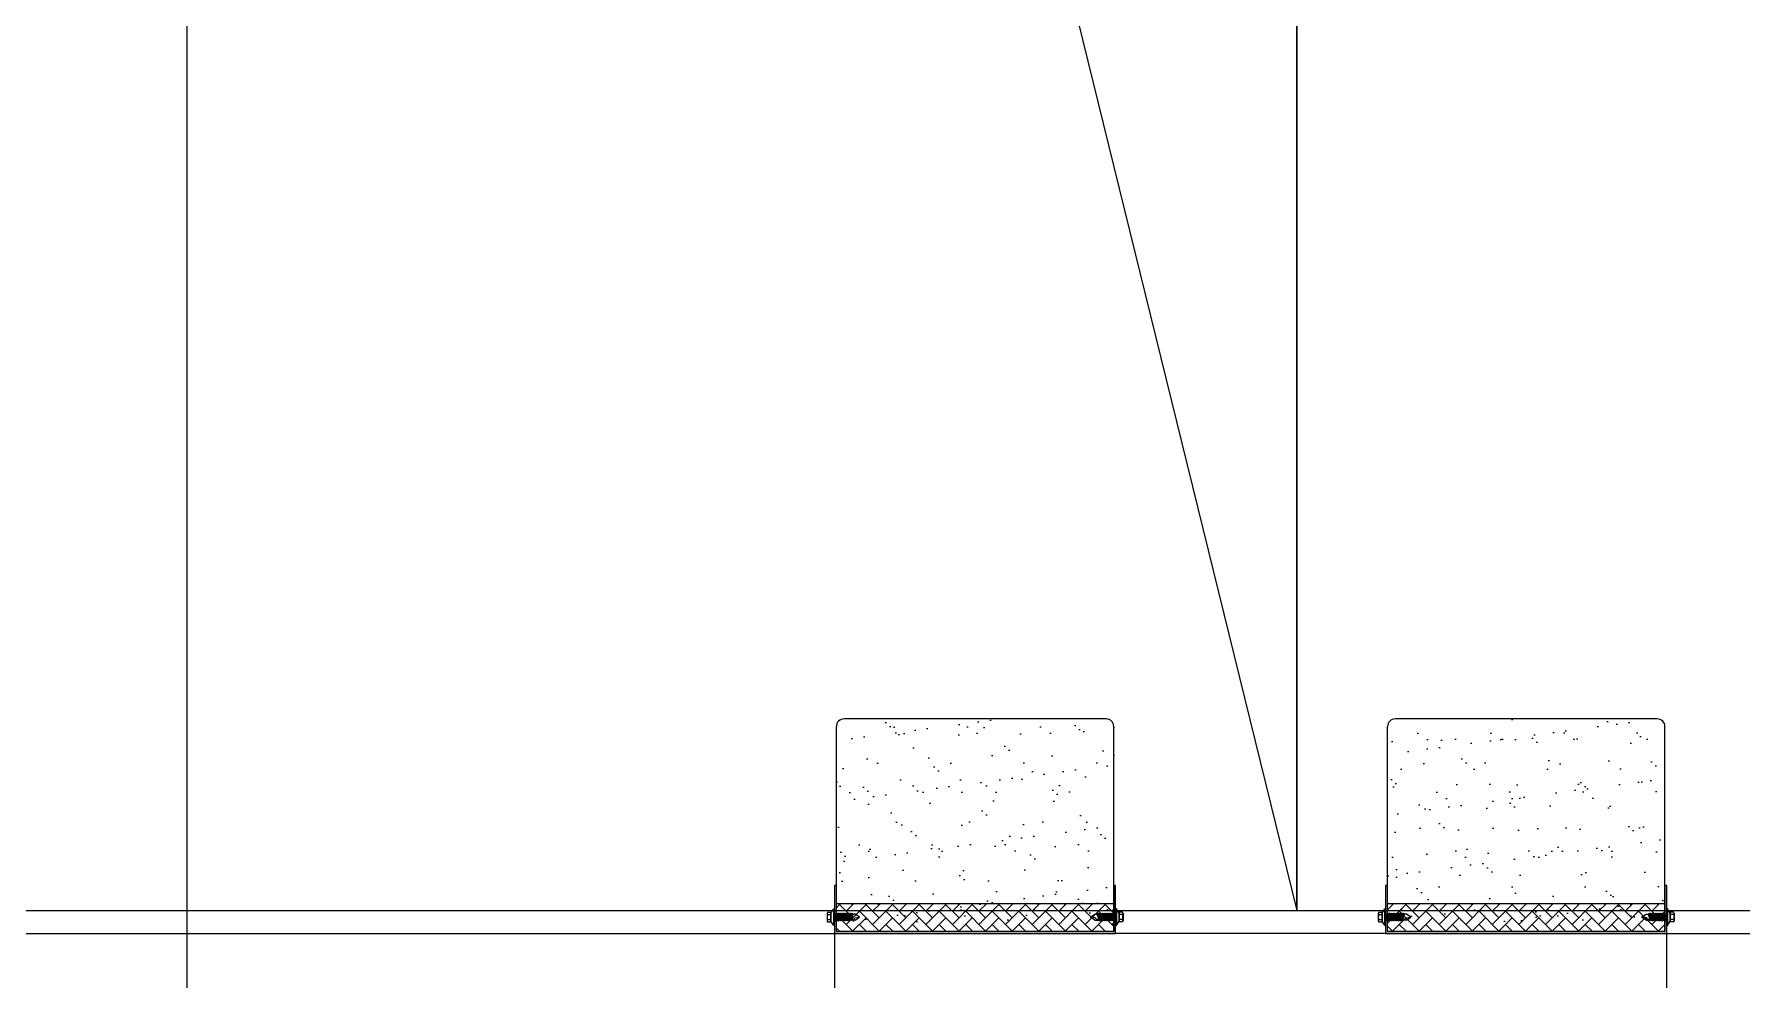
# Model space of a CAD drawing. Header units: millimetres. Extents: x 8456 to 190005487, y 619 to 455456909.
# Drawn here: x 206986.9 to 207271.3, y 158473.1 to 158630.5 of the extents above; entities that cross this region are included whole.
import ezdxf

# ---------------------------------------------------------------- set-up
doc = ezdxf.new("R2010")
doc.units = ezdxf.units.MM
doc.header["$LTSCALE"] = 400
doc.header["$MEASUREMENT"] = 0
doc.layers.get('0').update_dxf_attribs({"linetype": 'CONTINUOUS'})
for name, color, linetype in [('A-PK', 6, 'CONTINUOUS'), ('WAL', 3, 'CONTINUOUS'), ('지하2층평면도$0$0-PATT', 252, 'CONTINUOUS')]:
    doc.layers.add(name, color=color, linetype=linetype)
doc.layers.add('지하2층평면도$0$0-LIN3', color=8, linetype='CONTINUOUS', lineweight=18)
doc.layers.add('지하2층평면도$0$0PANL', color=6, linetype='CONTINUOUS', lineweight=20)

# ---------------------------------------------------------------- blocks, each defined once
blk = doc.blocks.new('A$C2DB436D3')
at = {"layer": '지하2층평면도$0$0-PATT', "ltscale": 0.002}
h = blk.add_hatch(dxfattribs=at)
h.set_pattern_fill('AR-SAND', color=8, scale=0.22, angle=180, style=0)
h.set_pattern_definition([(217.5, (4724028.368, -11189004.172), (0.352006885, -10.767091221), [0, -8.49376, 0, -9.4996, 0, -9.0805]), (187.5, (4724028.368, -11189004.172), (-9.889512229, -15.770152213), [0, -4.58216, 0, -7.65556, 0, -2.9337]), (147.5, (4724035.241, -11189004.172), (-17.401832145, -0.031618063), [0, -2.794, 0, -10.0584, 0, -13.1318]), (137.5, (4724035.241, -11189004.172), (-16.798241954, -4.904445112), [0, -1.397, 0, -6.59384, 0, -7.5438])])
h.paths.add_polyline_path([(22266.15, 21109.09, -0.414214), (22267.98, 21107.26), (22267.98, 21060.69), (22201.98, 21060.69), (22201.98, 21107.26, -0.414214), (22203.81, 21109.09)])
h = blk.add_hatch(dxfattribs=at)
h.set_pattern_fill('AR-SAND', color=8, scale=0.22, angle=180, style=0)
h.set_pattern_definition([(217.5, (4724953.395, -11189004.172), (0.352006885, -10.767091221), [0, -8.49376, 0, -9.4996, 0, -9.0805]), (187.5, (4724953.395, -11189004.172), (-9.889512229, -15.770152213), [0, -4.58216, 0, -7.65556, 0, -2.9337]), (147.5, (4724960.268, -11189004.172), (-17.401832145, -0.031618063), [0, -2.794, 0, -10.0584, 0, -13.1318]), (137.5, (4724960.268, -11189004.172), (-16.798241954, -4.904445112), [0, -1.397, 0, -6.59384, 0, -7.5438])])
h.paths.add_polyline_path([(22397.27, 21109.09, -0.414214), (22399.1, 21107.26), (22399.1, 21060.69), (22333.1, 21060.69), (22333.1, 21107.26, -0.414214), (22334.93, 21109.09)])
h = blk.add_hatch(dxfattribs=at)
h.set_pattern_fill('AR-HBONE', color=8, scale=0.022, angle=180, style=0)
h.set_pattern_definition([(225, (4723822.966, -11188972.3098), (-4e-15, -3.1610501546), [6.7056, -2.2352]), (315, (4723821.3855, -11188973.8903), (-4e-15, -3.1610501546), [6.7056, -2.2352])])
h.paths.add_polyline_path([(22267.98, 21065.09), (22201.98, 21065.09), (22201.98, 21058.49), (22267.98, 21058.49)])
h = blk.add_hatch(dxfattribs=at)
h.set_pattern_fill('AR-HBONE', color=8, scale=0.022, angle=180, style=0)
h.set_pattern_definition([(225, (4724747.9927, -11188972.3098), (-4e-15, -3.1610501546), [6.7056, -2.2352]), (315, (4724746.4122, -11188973.8903), (-4e-15, -3.1610501546), [6.7056, -2.2352])])
h.paths.add_polyline_path([(22399.1, 21065.09), (22333.1, 21065.09), (22333.1, 21058.49), (22399.1, 21058.49)])
at = {"layer": 'A-PK', "color": 8}
for p, q in [((21607.54, 23923.55, 2515.73), (22311.54, 21063.55, 2515.73)), ((22311.54, 21063.55, 2515.73), (22311.54, 23923.55, 2515.73)), ((22311.54, 23923.55, 2515.73), (22311.54, 21063.55, 2515.73)), ((21607.54, 21063.55, 2515.73), (22311.54, 21063.55, 2515.73)), ((22311.54, 21063.55, 2515.73), (23015.54, 21063.55, 2515.73))]:
    blk.add_line(p, q, dxfattribs=at)
at = {"layer": '지하2층평면도$0$0-LIN3', "color": 8}
for p, q in [((21673.54, 21058.05, 2515.73), (22201.54, 21058.05, 2515.73)), ((22399.54, 21058.05, 2515.73), (22927.54, 21058.05, 2515.73))]:
    blk.add_line(p, q, dxfattribs=at)
at = {"layer": '지하2층평면도$0$0-PATT', "color": 8}
for p, q in [((22266.15, 21109.09, 2515.73), (22203.81, 21109.09, 2515.73)), ((22397.27, 21109.09, 2515.73), (22334.93, 21109.09, 2515.73)), ((22201.98, 21058.49, 2515.73), (22201.98, 21107.26, 2515.73)), ((22267.98, 21058.49, 2515.73), (22267.98, 21107.26, 2515.73)), ((22333.1, 21058.49, 2515.73), (22333.1, 21107.26, 2515.73)), ((22399.1, 21058.49, 2515.73), (22399.1, 21107.26, 2515.73)), ((22267.98, 21065.09, 2515.73), (22201.98, 21065.09, 2515.73)), ((22399.1, 21065.09, 2515.73), (22333.1, 21065.09, 2515.73)), ((22199.78, 21062.84, 2515.73), (22199.78, 21061.05, 2515.73)), ((22199.89, 21063.1, 2515.73), (22200.7, 21063.1, 2515.73)), ((22199.89, 21062.54, 2515.73), (22200.7, 21062.54, 2515.73)), ((22199.89, 21061.35, 2515.73), (22200.7, 21061.35, 2515.73)), ((22199.89, 21060.79, 2515.73), (22200.7, 21060.79, 2515.73)), ((22200.7, 21063.1, 2515.73), (22200.7, 21060.79, 2515.73)), ((22202.07, 21062.86, 2515.73), (22201.54, 21061.56, 2515.73)), ((22201.89, 21062.64, 2515.73), (22201.54, 21062.64, 2515.73)), ((22201.72, 21061.25, 2515.73), (22201.54, 21061.25, 2515.73)), ((22202.47, 21062.86, 2515.73), (22201.72, 21061.03, 2515.73)), ((22202.47, 21062.86, 2515.73), (22201.72, 21061.03, 2515.73)), ((22202.12, 21061.25, 2515.73), (22201.9, 21061.25, 2515.73)), ((22202.29, 21062.64, 2515.73), (22202.07, 21062.64, 2515.73)), ((22202.87, 21062.86, 2515.73), (22202.12, 21061.03, 2515.73)), ((22202.87, 21062.86, 2515.73), (22202.12, 21061.03, 2515.73)), ((22202.53, 21061.25, 2515.73), (22202.3, 21061.25, 2515.73)), ((22202.7, 21062.64, 2515.73), (22202.47, 21062.64, 2515.73)), ((22203.28, 21062.86, 2515.73), (22202.53, 21061.03, 2515.73)), ((22203.28, 21062.86, 2515.73), (22202.53, 21061.03, 2515.73)), ((22202.93, 21061.25, 2515.73), (22202.7, 21061.25, 2515.73)), ((22203.1, 21062.64, 2515.73), (22202.87, 21062.64, 2515.73)), ((22203.68, 21062.86, 2515.73), (22202.93, 21061.03, 2515.73)), ((22203.68, 21062.86, 2515.73), (22202.93, 21061.03, 2515.73)), ((22203.33, 21061.25, 2515.73), (22203.11, 21061.25, 2515.73)), ((22203.5, 21062.64, 2515.73), (22203.28, 21062.64, 2515.73)), ((22204.08, 21062.86, 2515.73), (22203.33, 21061.03, 2515.73)), ((22204.08, 21062.86, 2515.73), (22203.33, 21061.03, 2515.73)), ((22203.73, 21061.25, 2515.73), (22203.51, 21061.25, 2515.73)), ((22203.91, 21062.64, 2515.73), (22203.68, 21062.64, 2515.73)), ((22204.49, 21062.86, 2515.73), (22203.73, 21061.03, 2515.73)), ((22204.49, 21062.86, 2515.73), (22203.73, 21061.03, 2515.73)), ((22204.14, 21061.25, 2515.73), (22203.91, 21061.25, 2515.73)), ((22204.31, 21062.64, 2515.73), (22204.08, 21062.64, 2515.73)), ((22204.89, 21062.86, 2515.73), (22204.14, 21061.03, 2515.73)), ((22204.89, 21062.86, 2515.73), (22204.14, 21061.03, 2515.73)), ((22204.54, 21061.25, 2515.73), (22204.31, 21061.25, 2515.73)), ((22204.71, 21062.64, 2515.73), (22204.49, 21062.64, 2515.73)), ((22205.29, 21062.86, 2515.73), (22204.54, 21061.03, 2515.73)), ((22205.29, 21062.86, 2515.73), (22204.54, 21061.03, 2515.73)), ((22204.94, 21061.25, 2515.73), (22204.72, 21061.25, 2515.73)), ((22205.12, 21062.64, 2515.73), (22204.89, 21062.64, 2515.73)), ((22205.7, 21062.86, 2515.73), (22204.94, 21061.03, 2515.73)), ((22205.7, 21062.86, 2515.73), (22204.94, 21061.03, 2515.73)), ((22205.35, 21061.25, 2515.73), (22205.12, 21061.25, 2515.73)), ((22205.52, 21062.64, 2515.73), (22205.29, 21062.64, 2515.73)), ((22205.62, 21061.69, 2515.73), (22205.35, 21061.03, 2515.73)), ((22205.62, 21061.69, 2515.73), (22205.35, 21061.03, 2515.73)), ((22206.46, 21061.25, 2515.73), (22205.52, 21061.25, 2515.73)), ((22206.46, 21062.64, 2515.73), (22205.7, 21062.64, 2515.73)), ((22263.5, 21062.64, 2515.73), (22264.26, 21062.64, 2515.73)), ((22263.5, 21061.25, 2515.73), (22264.43, 21061.25, 2515.73)), ((22264.26, 21062.86, 2515.73), (22265.01, 21061.03, 2515.73)), ((22264.26, 21062.86, 2515.73), (22265.01, 21061.03, 2515.73)), ((22264.34, 21061.69, 2515.73), (22264.61, 21061.03, 2515.73)), ((22264.34, 21061.69, 2515.73), (22264.61, 21061.03, 2515.73)), ((22264.44, 21062.64, 2515.73), (22264.67, 21062.64, 2515.73)), ((22264.61, 21061.25, 2515.73), (22264.84, 21061.25, 2515.73)), ((22264.67, 21062.86, 2515.73), (22265.42, 21061.03, 2515.73)), ((22264.67, 21062.86, 2515.73), (22265.42, 21061.03, 2515.73)), ((22264.84, 21062.64, 2515.73), (22265.07, 21062.64, 2515.73)), ((22265.01, 21061.25, 2515.73), (22265.24, 21061.25, 2515.73)), ((22265.07, 21062.86, 2515.73), (22265.82, 21061.03, 2515.73)), ((22265.07, 21062.86, 2515.73), (22265.82, 21061.03, 2515.73)), ((22265.25, 21062.64, 2515.73), (22265.47, 21062.64, 2515.73)), ((22265.42, 21061.25, 2515.73), (22265.64, 21061.25, 2515.73)), ((22265.47, 21062.86, 2515.73), (22266.22, 21061.03, 2515.73)), ((22265.47, 21062.86, 2515.73), (22266.22, 21061.03, 2515.73)), ((22265.65, 21062.64, 2515.73), (22265.87, 21062.64, 2515.73)), ((22265.82, 21061.25, 2515.73), (22266.05, 21061.25, 2515.73)), ((22265.87, 21062.86, 2515.73), (22266.63, 21061.03, 2515.73)), ((22265.87, 21062.86, 2515.73), (22266.63, 21061.03, 2515.73)), ((22266.05, 21062.64, 2515.73), (22266.28, 21062.64, 2515.73)), ((22266.22, 21061.25, 2515.73), (22266.45, 21061.25, 2515.73)), ((22266.28, 21062.86, 2515.73), (22267.03, 21061.03, 2515.73)), ((22266.28, 21062.86, 2515.73), (22267.03, 21061.03, 2515.73)), ((22266.45, 21062.64, 2515.73), (22266.68, 21062.64, 2515.73)), ((22266.63, 21061.25, 2515.73), (22266.85, 21061.25, 2515.73)), ((22266.68, 21062.86, 2515.73), (22267.43, 21061.03, 2515.73)), ((22266.68, 21062.86, 2515.73), (22267.43, 21061.03, 2515.73)), ((22266.86, 21062.64, 2515.73), (22267.08, 21062.64, 2515.73)), ((22267.03, 21061.25, 2515.73), (22267.26, 21061.25, 2515.73)), ((22267.08, 21062.86, 2515.73), (22267.84, 21061.03, 2515.73)), ((22267.08, 21062.86, 2515.73), (22267.84, 21061.03, 2515.73)), ((22267.26, 21062.64, 2515.73), (22267.49, 21062.64, 2515.73)), ((22267.43, 21061.25, 2515.73), (22267.66, 21061.25, 2515.73)), ((22267.49, 21062.86, 2515.73), (22268.24, 21061.03, 2515.73)), ((22267.49, 21062.86, 2515.73), (22268.24, 21061.03, 2515.73)), ((22267.66, 21062.64, 2515.73), (22267.89, 21062.64, 2515.73)), ((22267.84, 21061.25, 2515.73), (22268.06, 21061.25, 2515.73)), ((22267.89, 21062.86, 2515.73), (22268.42, 21061.56, 2515.73)), ((22268.07, 21062.64, 2515.73), (22268.42, 21062.64, 2515.73)), ((22268.24, 21061.25, 2515.73), (22268.42, 21061.25, 2515.73)), ((22269.26, 21063.1, 2515.73), (22269.26, 21060.79, 2515.73)), ((22270.07, 21063.1, 2515.73), (22269.26, 21063.1, 2515.73)), ((22270.07, 21062.54, 2515.73), (22269.26, 21062.54, 2515.73)), ((22270.07, 21061.35, 2515.73), (22269.26, 21061.35, 2515.73)), ((22270.07, 21060.79, 2515.73), (22269.26, 21060.79, 2515.73)), ((22270.18, 21062.84, 2515.73), (22270.18, 21061.05, 2515.73)), ((22330.9, 21062.84, 2515.73), (22330.9, 21061.05, 2515.73)), ((22331.01, 21063.1, 2515.73), (22331.82, 21063.1, 2515.73)), ((22331.01, 21062.54, 2515.73), (22331.82, 21062.54, 2515.73)), ((22331.01, 21061.35, 2515.73), (22331.82, 21061.35, 2515.73)), ((22331.01, 21060.79, 2515.73), (22331.82, 21060.79, 2515.73)), ((22331.82, 21063.1, 2515.73), (22331.82, 21060.79, 2515.73)), ((22333.19, 21062.86, 2515.73), (22332.66, 21061.56, 2515.73)), ((22333.01, 21062.64, 2515.73), (22332.66, 21062.64, 2515.73)), ((22332.84, 21061.25, 2515.73), (22332.66, 21061.25, 2515.73)), ((22333.59, 21062.86, 2515.73), (22332.84, 21061.03, 2515.73)), ((22333.59, 21062.86, 2515.73), (22332.84, 21061.03, 2515.73)), ((22333.24, 21061.25, 2515.73), (22333.02, 21061.25, 2515.73)), ((22333.41, 21062.64, 2515.73), (22333.19, 21062.64, 2515.73)), ((22333.99, 21062.86, 2515.73), (22333.24, 21061.03, 2515.73)), ((22333.99, 21062.86, 2515.73), (22333.24, 21061.03, 2515.73)), ((22333.65, 21061.25, 2515.73), (22333.42, 21061.25, 2515.73)), ((22333.82, 21062.64, 2515.73), (22333.59, 21062.64, 2515.73)), ((22334.4, 21062.86, 2515.73), (22333.65, 21061.03, 2515.73)), ((22334.4, 21062.86, 2515.73), (22333.65, 21061.03, 2515.73)), ((22334.05, 21061.25, 2515.73), (22333.82, 21061.25, 2515.73)), ((22334.22, 21062.64, 2515.73), (22333.99, 21062.64, 2515.73)), ((22334.8, 21062.86, 2515.73), (22334.05, 21061.03, 2515.73)), ((22334.8, 21062.86, 2515.73), (22334.05, 21061.03, 2515.73)), ((22334.45, 21061.25, 2515.73), (22334.23, 21061.25, 2515.73)), ((22334.62, 21062.64, 2515.73), (22334.4, 21062.64, 2515.73)), ((22335.2, 21062.86, 2515.73), (22334.45, 21061.03, 2515.73)), ((22335.2, 21062.86, 2515.73), (22334.45, 21061.03, 2515.73)), ((22334.85, 21061.25, 2515.73), (22334.63, 21061.25, 2515.73)), ((22335.03, 21062.64, 2515.73), (22334.8, 21062.64, 2515.73)), ((22335.61, 21062.86, 2515.73), (22334.85, 21061.03, 2515.73)), ((22335.61, 21062.86, 2515.73), (22334.85, 21061.03, 2515.73)), ((22335.26, 21061.25, 2515.73), (22335.03, 21061.25, 2515.73)), ((22335.43, 21062.64, 2515.73), (22335.2, 21062.64, 2515.73)), ((22336.01, 21062.86, 2515.73), (22335.26, 21061.03, 2515.73)), ((22336.01, 21062.86, 2515.73), (22335.26, 21061.03, 2515.73)), ((22335.66, 21061.25, 2515.73), (22335.43, 21061.25, 2515.73)), ((22335.83, 21062.64, 2515.73), (22335.61, 21062.64, 2515.73)), ((22336.41, 21062.86, 2515.73), (22335.66, 21061.03, 2515.73)), ((22336.41, 21062.86, 2515.73), (22335.66, 21061.03, 2515.73)), ((22336.06, 21061.25, 2515.73), (22335.84, 21061.25, 2515.73)), ((22336.24, 21062.64, 2515.73), (22336.01, 21062.64, 2515.73)), ((22336.82, 21062.86, 2515.73), (22336.06, 21061.03, 2515.73)), ((22336.82, 21062.86, 2515.73), (22336.06, 21061.03, 2515.73)), ((22336.47, 21061.25, 2515.73), (22336.24, 21061.25, 2515.73)), ((22336.64, 21062.64, 2515.73), (22336.41, 21062.64, 2515.73)), ((22336.74, 21061.69, 2515.73), (22336.47, 21061.03, 2515.73)), ((22336.74, 21061.69, 2515.73), (22336.47, 21061.03, 2515.73)), ((22337.58, 21061.25, 2515.73), (22336.64, 21061.25, 2515.73)), ((22337.58, 21062.64, 2515.73), (22336.82, 21062.64, 2515.73)), ((22394.62, 21062.64, 2515.73), (22395.38, 21062.64, 2515.73)), ((22394.62, 21061.25, 2515.73), (22395.55, 21061.25, 2515.73)), ((22395.38, 21062.86, 2515.73), (22396.13, 21061.03, 2515.73)), ((22395.38, 21062.86, 2515.73), (22396.13, 21061.03, 2515.73)), ((22395.46, 21061.69, 2515.73), (22395.73, 21061.03, 2515.73)), ((22395.46, 21061.69, 2515.73), (22395.73, 21061.03, 2515.73)), ((22395.56, 21062.64, 2515.73), (22395.79, 21062.64, 2515.73)), ((22395.73, 21061.25, 2515.73), (22395.96, 21061.25, 2515.73)), ((22395.79, 21062.86, 2515.73), (22396.54, 21061.03, 2515.73)), ((22395.79, 21062.86, 2515.73), (22396.54, 21061.03, 2515.73)), ((22395.96, 21062.64, 2515.73), (22396.19, 21062.64, 2515.73)), ((22396.13, 21061.25, 2515.73), (22396.36, 21061.25, 2515.73)), ((22396.19, 21062.86, 2515.73), (22396.94, 21061.03, 2515.73)), ((22396.19, 21062.86, 2515.73), (22396.94, 21061.03, 2515.73)), ((22396.37, 21062.64, 2515.73), (22396.59, 21062.64, 2515.73)), ((22396.54, 21061.25, 2515.73), (22396.76, 21061.25, 2515.73)), ((22396.59, 21062.86, 2515.73), (22397.34, 21061.03, 2515.73)), ((22396.59, 21062.86, 2515.73), (22397.34, 21061.03, 2515.73)), ((22396.77, 21062.64, 2515.73), (22396.99, 21062.64, 2515.73)), ((22396.94, 21061.25, 2515.73), (22397.17, 21061.25, 2515.73)), ((22396.99, 21062.86, 2515.73), (22397.75, 21061.03, 2515.73)), ((22396.99, 21062.86, 2515.73), (22397.75, 21061.03, 2515.73)), ((22397.17, 21062.64, 2515.73), (22397.4, 21062.64, 2515.73)), ((22397.34, 21061.25, 2515.73), (22397.57, 21061.25, 2515.73)), ((22397.4, 21062.86, 2515.73), (22398.15, 21061.03, 2515.73)), ((22397.4, 21062.86, 2515.73), (22398.15, 21061.03, 2515.73)), ((22397.57, 21062.64, 2515.73), (22397.8, 21062.64, 2515.73)), ((22397.75, 21061.25, 2515.73), (22397.97, 21061.25, 2515.73)), ((22397.8, 21062.86, 2515.73), (22398.55, 21061.03, 2515.73)), ((22397.8, 21062.86, 2515.73), (22398.55, 21061.03, 2515.73)), ((22397.98, 21062.64, 2515.73), (22398.2, 21062.64, 2515.73)), ((22398.15, 21061.25, 2515.73), (22398.38, 21061.25, 2515.73)), ((22398.2, 21062.86, 2515.73), (22398.96, 21061.03, 2515.73)), ((22398.2, 21062.86, 2515.73), (22398.96, 21061.03, 2515.73)), ((22398.38, 21062.64, 2515.73), (22398.61, 21062.64, 2515.73)), ((22398.55, 21061.25, 2515.73), (22398.78, 21061.25, 2515.73)), ((22398.61, 21062.86, 2515.73), (22399.36, 21061.03, 2515.73)), ((22398.61, 21062.86, 2515.73), (22399.36, 21061.03, 2515.73)), ((22398.78, 21062.64, 2515.73), (22399.01, 21062.64, 2515.73)), ((22398.96, 21061.25, 2515.73), (22399.18, 21061.25, 2515.73)), ((22399.01, 21062.86, 2515.73), (22399.54, 21061.56, 2515.73)), ((22399.19, 21062.64, 2515.73), (22399.54, 21062.64, 2515.73)), ((22399.36, 21061.25, 2515.73), (22399.54, 21061.25, 2515.73)), ((22400.38, 21063.1, 2515.73), (22400.38, 21060.79, 2515.73)), ((22401.19, 21063.1, 2515.73), (22400.38, 21063.1, 2515.73)), ((22401.19, 21062.54, 2515.73), (22400.38, 21062.54, 2515.73)), ((22401.19, 21061.35, 2515.73), (22400.38, 21061.35, 2515.73)), ((22401.19, 21060.79, 2515.73), (22400.38, 21060.79, 2515.73)), ((22401.3, 21062.84, 2515.73), (22401.3, 21061.05, 2515.73))]:
    blk.add_line(p, q, dxfattribs=at)
at = {"layer": '지하2층평면도$0$0-PATT', "color": 8, "ltscale": 0.002, "elevation": 2515.73}
for points in [[(22201.98, 21069.49), (22201.54, 21069.49), (22201.54, 21058.05), (22268.42, 21058.05), (22268.42, 21069.49), (22267.98, 21069.49), (22267.98, 21058.49), (22201.98, 21058.49)], [(22333.1, 21069.49), (22332.66, 21069.49), (22332.66, 21058.05), (22399.54, 21058.05), (22399.54, 21069.49), (22399.1, 21069.49), (22399.1, 21058.49), (22333.1, 21058.49)]]:
    blk.add_lwpolyline(points, close=True, dxfattribs=at)
at = {"layer": '지하2층평면도$0$0-PATT', "color": 8, "elevation": 2515.73}
for points in [[(22267.98, 21065.09), (22267.98, 21058.49), (22201.98, 21058.49), (22201.98, 21065.09)], [(22399.1, 21065.09), (22399.1, 21058.49), (22333.1, 21058.49), (22333.1, 21065.09)], [(22201.54, 21061.37), (22202.07, 21062.64), (22202.07, 21062.86), (22201.89, 21062.64), (22201.54, 21061.79)], [(22201.63, 21061.25), (22201.72, 21061.03), (22201.54, 21061.25)], [(22202.03, 21061.25), (22202.12, 21061.03), (22201.94, 21061.25)], [(22202.16, 21062.64), (22202.07, 21062.86), (22202.24, 21062.64)], [(22202.44, 21061.25), (22202.53, 21061.03), (22202.35, 21061.25)], [(22202.56, 21062.64), (22202.47, 21062.86), (22202.65, 21062.64)], [(22202.56, 21062.64), (22202.47, 21062.86), (22202.65, 21062.64)], [(22202.84, 21061.25), (22202.93, 21061.03), (22202.75, 21061.25)], [(22202.96, 21062.64), (22202.87, 21062.86), (22203.05, 21062.64)], [(22202.96, 21062.64), (22202.87, 21062.86), (22203.05, 21062.64)], [(22203.24, 21061.25), (22203.33, 21061.03), (22203.15, 21061.25)], [(22203.37, 21062.64), (22203.28, 21062.86), (22203.45, 21062.64)], [(22203.37, 21062.64), (22203.28, 21062.86), (22203.45, 21062.64)], [(22203.65, 21061.25), (22203.73, 21061.03), (22203.56, 21061.25)], [(22203.77, 21062.64), (22203.68, 21062.86), (22203.86, 21062.64)], [(22203.77, 21062.64), (22203.68, 21062.86), (22203.86, 21062.64)], [(22204.05, 21061.25), (22204.14, 21061.03), (22203.96, 21061.25)], [(22204.17, 21062.64), (22204.08, 21062.86), (22204.26, 21062.64)], [(22204.17, 21062.64), (22204.08, 21062.86), (22204.26, 21062.64)], [(22204.45, 21061.25), (22204.54, 21061.03), (22204.36, 21061.25)], [(22204.58, 21062.64), (22204.49, 21062.86), (22204.66, 21062.64)], [(22204.58, 21062.64), (22204.49, 21062.86), (22204.66, 21062.64)], [(22204.86, 21061.25), (22204.94, 21061.03), (22204.77, 21061.25)], [(22204.98, 21062.64), (22204.89, 21062.86), (22205.07, 21062.64)], [(22204.98, 21062.64), (22204.89, 21062.86), (22205.07, 21062.64)], [(22205.26, 21061.25), (22205.35, 21061.03), (22205.17, 21061.25)], [(22205.38, 21062.64), (22205.29, 21062.86), (22205.47, 21062.64)], [(22205.38, 21062.64), (22205.29, 21062.86), (22205.47, 21062.64)], [(22206.01, 21062.64), (22205.61, 21061.7), (22205.87, 21061.25), (22206.42, 21061.78), (22207.52, 21061.95)], [(22205.78, 21062.64), (22205.7, 21062.86), (22205.87, 21062.64)], [(22205.78, 21062.64), (22205.7, 21062.86), (22205.87, 21062.64)], [(22206.46, 21061.25), (22207.52, 21061.95), (22206.46, 21062.64)], [(22263.95, 21062.64), (22264.34, 21061.7), (22264.09, 21061.25), (22263.54, 21061.78), (22262.44, 21061.95)], [(22263.5, 21061.25), (22262.44, 21061.95), (22263.5, 21062.64)], [(22264.17, 21062.64), (22264.26, 21062.86), (22264.08, 21062.64)], [(22264.17, 21062.64), (22264.26, 21062.86), (22264.08, 21062.64)], [(22264.58, 21062.64), (22264.67, 21062.86), (22264.49, 21062.64)], [(22264.58, 21062.64), (22264.67, 21062.86), (22264.49, 21062.64)], [(22264.7, 21061.25), (22264.61, 21061.03), (22264.79, 21061.25)], [(22264.98, 21062.64), (22265.07, 21062.86), (22264.89, 21062.64)], [(22264.98, 21062.64), (22265.07, 21062.86), (22264.89, 21062.64)], [(22265.1, 21061.25), (22265.01, 21061.03), (22265.19, 21061.25)], [(22265.38, 21062.64), (22265.47, 21062.86), (22265.29, 21062.64)], [(22265.38, 21062.64), (22265.47, 21062.86), (22265.29, 21062.64)], [(22265.51, 21061.25), (22265.42, 21061.03), (22265.59, 21061.25)], [(22265.79, 21062.64), (22265.87, 21062.86), (22265.7, 21062.64)], [(22265.79, 21062.64), (22265.87, 21062.86), (22265.7, 21062.64)], [(22265.91, 21061.25), (22265.82, 21061.03), (22266, 21061.25)], [(22266.19, 21062.64), (22266.28, 21062.86), (22266.1, 21062.64)], [(22266.19, 21062.64), (22266.28, 21062.86), (22266.1, 21062.64)], [(22266.31, 21061.25), (22266.22, 21061.03), (22266.4, 21061.25)], [(22266.59, 21062.64), (22266.68, 21062.86), (22266.5, 21062.64)], [(22266.59, 21062.64), (22266.68, 21062.86), (22266.5, 21062.64)], [(22266.72, 21061.25), (22266.63, 21061.03), (22266.8, 21061.25)], [(22267, 21062.64), (22267.08, 21062.86), (22266.91, 21062.64)], [(22267, 21062.64), (22267.08, 21062.86), (22266.91, 21062.64)], [(22267.12, 21061.25), (22267.03, 21061.03), (22267.21, 21061.25)], [(22267.4, 21062.64), (22267.49, 21062.86), (22267.31, 21062.64)], [(22267.4, 21062.64), (22267.49, 21062.86), (22267.31, 21062.64)], [(22267.52, 21061.25), (22267.43, 21061.03), (22267.61, 21061.25)], [(22267.8, 21062.64), (22267.89, 21062.86), (22267.71, 21062.64)], [(22267.92, 21061.25), (22267.84, 21061.03), (22268.01, 21061.25)], [(22268.42, 21061.37), (22267.89, 21062.64), (22267.89, 21062.86), (22268.07, 21062.64), (22268.42, 21061.79)], [(22268.33, 21061.25), (22268.24, 21061.03), (22268.42, 21061.25)], [(22332.66, 21061.37), (22333.19, 21062.64), (22333.19, 21062.86), (22333.01, 21062.64), (22332.66, 21061.79)], [(22332.75, 21061.25), (22332.84, 21061.03), (22332.66, 21061.25)], [(22333.15, 21061.25), (22333.24, 21061.03), (22333.06, 21061.25)], [(22333.28, 21062.64), (22333.19, 21062.86), (22333.36, 21062.64)], [(22333.56, 21061.25), (22333.65, 21061.03), (22333.47, 21061.25)], [(22333.68, 21062.64), (22333.59, 21062.86), (22333.77, 21062.64)], [(22333.68, 21062.64), (22333.59, 21062.86), (22333.77, 21062.64)], [(22333.96, 21061.25), (22334.05, 21061.03), (22333.87, 21061.25)], [(22334.08, 21062.64), (22333.99, 21062.86), (22334.17, 21062.64)], [(22334.08, 21062.64), (22333.99, 21062.86), (22334.17, 21062.64)], [(22334.36, 21061.25), (22334.45, 21061.03), (22334.27, 21061.25)], [(22334.49, 21062.64), (22334.4, 21062.86), (22334.57, 21062.64)], [(22334.49, 21062.64), (22334.4, 21062.86), (22334.57, 21062.64)], [(22334.77, 21061.25), (22334.85, 21061.03), (22334.68, 21061.25)], [(22334.89, 21062.64), (22334.8, 21062.86), (22334.98, 21062.64)], [(22334.89, 21062.64), (22334.8, 21062.86), (22334.98, 21062.64)], [(22335.17, 21061.25), (22335.26, 21061.03), (22335.08, 21061.25)], [(22335.29, 21062.64), (22335.2, 21062.86), (22335.38, 21062.64)], [(22335.29, 21062.64), (22335.2, 21062.86), (22335.38, 21062.64)], [(22335.57, 21061.25), (22335.66, 21061.03), (22335.48, 21061.25)], [(22335.7, 21062.64), (22335.61, 21062.86), (22335.78, 21062.64)], [(22335.7, 21062.64), (22335.61, 21062.86), (22335.78, 21062.64)], [(22335.98, 21061.25), (22336.06, 21061.03), (22335.89, 21061.25)], [(22336.1, 21062.64), (22336.01, 21062.86), (22336.19, 21062.64)], [(22336.1, 21062.64), (22336.01, 21062.86), (22336.19, 21062.64)], [(22336.38, 21061.25), (22336.47, 21061.03), (22336.29, 21061.25)], [(22336.5, 21062.64), (22336.41, 21062.86), (22336.59, 21062.64)], [(22336.5, 21062.64), (22336.41, 21062.86), (22336.59, 21062.64)], [(22337.13, 21062.64), (22336.73, 21061.7), (22336.99, 21061.25), (22337.54, 21061.78), (22338.64, 21061.95)], [(22336.9, 21062.64), (22336.82, 21062.86), (22336.99, 21062.64)], [(22336.9, 21062.64), (22336.82, 21062.86), (22336.99, 21062.64)], [(22337.58, 21061.25), (22338.64, 21061.95), (22337.58, 21062.64)], [(22395.07, 21062.64), (22395.46, 21061.7), (22395.21, 21061.25), (22394.66, 21061.78), (22393.56, 21061.95)], [(22394.62, 21061.25), (22393.56, 21061.95), (22394.62, 21062.64)], [(22395.29, 21062.64), (22395.38, 21062.86), (22395.2, 21062.64)], [(22395.29, 21062.64), (22395.38, 21062.86), (22395.2, 21062.64)], [(22395.7, 21062.64), (22395.79, 21062.86), (22395.61, 21062.64)], [(22395.7, 21062.64), (22395.79, 21062.86), (22395.61, 21062.64)], [(22395.82, 21061.25), (22395.73, 21061.03), (22395.91, 21061.25)], [(22396.1, 21062.64), (22396.19, 21062.86), (22396.01, 21062.64)], [(22396.1, 21062.64), (22396.19, 21062.86), (22396.01, 21062.64)], [(22396.22, 21061.25), (22396.13, 21061.03), (22396.31, 21061.25)], [(22396.5, 21062.64), (22396.59, 21062.86), (22396.41, 21062.64)], [(22396.5, 21062.64), (22396.59, 21062.86), (22396.41, 21062.64)], [(22396.63, 21061.25), (22396.54, 21061.03), (22396.71, 21061.25)], [(22396.91, 21062.64), (22396.99, 21062.86), (22396.82, 21062.64)], [(22396.91, 21062.64), (22396.99, 21062.86), (22396.82, 21062.64)], [(22397.03, 21061.25), (22396.94, 21061.03), (22397.12, 21061.25)], [(22397.31, 21062.64), (22397.4, 21062.86), (22397.22, 21062.64)], [(22397.31, 21062.64), (22397.4, 21062.86), (22397.22, 21062.64)], [(22397.43, 21061.25), (22397.34, 21061.03), (22397.52, 21061.25)], [(22397.71, 21062.64), (22397.8, 21062.86), (22397.62, 21062.64)], [(22397.71, 21062.64), (22397.8, 21062.86), (22397.62, 21062.64)], [(22397.84, 21061.25), (22397.75, 21061.03), (22397.92, 21061.25)], [(22398.12, 21062.64), (22398.2, 21062.86), (22398.03, 21062.64)], [(22398.12, 21062.64), (22398.2, 21062.86), (22398.03, 21062.64)], [(22398.24, 21061.25), (22398.15, 21061.03), (22398.33, 21061.25)], [(22398.52, 21062.64), (22398.61, 21062.86), (22398.43, 21062.64)], [(22398.52, 21062.64), (22398.61, 21062.86), (22398.43, 21062.64)], [(22398.64, 21061.25), (22398.55, 21061.03), (22398.73, 21061.25)], [(22398.92, 21062.64), (22399.01, 21062.86), (22398.83, 21062.64)], [(22399.04, 21061.25), (22398.96, 21061.03), (22399.13, 21061.25)], [(22399.54, 21061.37), (22399.01, 21062.64), (22399.01, 21062.86), (22399.19, 21062.64), (22399.54, 21061.79)], [(22399.45, 21061.25), (22399.36, 21061.03), (22399.54, 21061.25)]]:
    blk.add_lwpolyline(points, dxfattribs=at)
for points in [[(22200.7, 21061), (22200.7, 21062.89), (22201.36, 21063.93), (22201.36, 21059.97)], [(22201.36, 21059.97), (22201.36, 21063.93), (22201.54, 21063.93), (22201.54, 21059.97)], [(22201.72, 21061.03), (22201.9, 21061.25), (22202.47, 21062.64), (22202.47, 21062.86), (22202.29, 21062.64), (22201.72, 21061.25)], [(22202.12, 21061.03), (22202.3, 21061.25), (22202.87, 21062.64), (22202.87, 21062.86), (22202.7, 21062.64), (22202.12, 21061.25)], [(22202.53, 21061.03), (22202.7, 21061.25), (22203.28, 21062.64), (22203.28, 21062.86), (22203.1, 21062.64), (22202.53, 21061.25)], [(22202.93, 21061.03), (22203.11, 21061.25), (22203.68, 21062.64), (22203.68, 21062.86), (22203.5, 21062.64), (22202.93, 21061.25)], [(22203.33, 21061.03), (22203.51, 21061.25), (22204.08, 21062.64), (22204.08, 21062.86), (22203.91, 21062.64), (22203.33, 21061.25)], [(22203.73, 21061.03), (22203.91, 21061.25), (22204.49, 21062.64), (22204.49, 21062.86), (22204.31, 21062.64), (22203.73, 21061.25)], [(22204.14, 21061.03), (22204.31, 21061.25), (22204.89, 21062.64), (22204.89, 21062.86), (22204.71, 21062.64), (22204.14, 21061.25)], [(22204.54, 21061.03), (22204.72, 21061.25), (22205.29, 21062.64), (22205.29, 21062.86), (22205.12, 21062.64), (22204.54, 21061.25)], [(22204.94, 21061.03), (22205.12, 21061.25), (22205.7, 21062.64), (22205.7, 21062.86), (22205.52, 21062.64), (22204.94, 21061.25)], [(22205.35, 21061.03), (22205.52, 21061.25), (22205.62, 21061.47), (22205.62, 21061.69), (22205.44, 21061.47), (22205.35, 21061.25)], [(22265.01, 21061.03), (22264.84, 21061.25), (22264.26, 21062.64), (22264.26, 21062.86), (22264.44, 21062.64), (22265.01, 21061.25)], [(22264.61, 21061.03), (22264.43, 21061.25), (22264.34, 21061.47), (22264.34, 21061.69), (22264.51, 21061.47), (22264.61, 21061.25)], [(22265.42, 21061.03), (22265.24, 21061.25), (22264.67, 21062.64), (22264.67, 21062.86), (22264.84, 21062.64), (22265.42, 21061.25)], [(22265.82, 21061.03), (22265.64, 21061.25), (22265.07, 21062.64), (22265.07, 21062.86), (22265.25, 21062.64), (22265.82, 21061.25)], [(22266.22, 21061.03), (22266.05, 21061.25), (22265.47, 21062.64), (22265.47, 21062.86), (22265.65, 21062.64), (22266.22, 21061.25)], [(22266.63, 21061.03), (22266.45, 21061.25), (22265.87, 21062.64), (22265.87, 21062.86), (22266.05, 21062.64), (22266.63, 21061.25)], [(22267.03, 21061.03), (22266.85, 21061.25), (22266.28, 21062.64), (22266.28, 21062.86), (22266.45, 21062.64), (22267.03, 21061.25)], [(22267.43, 21061.03), (22267.26, 21061.25), (22266.68, 21062.64), (22266.68, 21062.86), (22266.86, 21062.64), (22267.43, 21061.25)], [(22267.84, 21061.03), (22267.66, 21061.25), (22267.08, 21062.64), (22267.08, 21062.86), (22267.26, 21062.64), (22267.84, 21061.25)], [(22268.24, 21061.03), (22268.06, 21061.25), (22267.49, 21062.64), (22267.49, 21062.86), (22267.66, 21062.64), (22268.24, 21061.25)], [(22268.6, 21059.97), (22268.6, 21063.93), (22268.42, 21063.93), (22268.42, 21059.97)], [(22269.26, 21061), (22269.26, 21062.89), (22268.6, 21063.93), (22268.6, 21059.97)], [(22331.82, 21061), (22331.82, 21062.89), (22332.48, 21063.93), (22332.48, 21059.97)], [(22332.48, 21059.97), (22332.48, 21063.93), (22332.66, 21063.93), (22332.66, 21059.97)], [(22332.84, 21061.03), (22333.02, 21061.25), (22333.59, 21062.64), (22333.59, 21062.86), (22333.41, 21062.64), (22332.84, 21061.25)], [(22333.24, 21061.03), (22333.42, 21061.25), (22333.99, 21062.64), (22333.99, 21062.86), (22333.82, 21062.64), (22333.24, 21061.25)], [(22333.65, 21061.03), (22333.82, 21061.25), (22334.4, 21062.64), (22334.4, 21062.86), (22334.22, 21062.64), (22333.65, 21061.25)], [(22334.05, 21061.03), (22334.23, 21061.25), (22334.8, 21062.64), (22334.8, 21062.86), (22334.62, 21062.64), (22334.05, 21061.25)], [(22334.45, 21061.03), (22334.63, 21061.25), (22335.2, 21062.64), (22335.2, 21062.86), (22335.03, 21062.64), (22334.45, 21061.25)], [(22334.85, 21061.03), (22335.03, 21061.25), (22335.61, 21062.64), (22335.61, 21062.86), (22335.43, 21062.64), (22334.85, 21061.25)], [(22335.26, 21061.03), (22335.43, 21061.25), (22336.01, 21062.64), (22336.01, 21062.86), (22335.83, 21062.64), (22335.26, 21061.25)], [(22335.66, 21061.03), (22335.84, 21061.25), (22336.41, 21062.64), (22336.41, 21062.86), (22336.24, 21062.64), (22335.66, 21061.25)], [(22336.06, 21061.03), (22336.24, 21061.25), (22336.82, 21062.64), (22336.82, 21062.86), (22336.64, 21062.64), (22336.06, 21061.25)], [(22336.47, 21061.03), (22336.64, 21061.25), (22336.74, 21061.47), (22336.74, 21061.69), (22336.56, 21061.47), (22336.47, 21061.25)], [(22396.13, 21061.03), (22395.96, 21061.25), (22395.38, 21062.64), (22395.38, 21062.86), (22395.56, 21062.64), (22396.13, 21061.25)], [(22395.73, 21061.03), (22395.55, 21061.25), (22395.46, 21061.47), (22395.46, 21061.69), (22395.63, 21061.47), (22395.73, 21061.25)], [(22396.54, 21061.03), (22396.36, 21061.25), (22395.79, 21062.64), (22395.79, 21062.86), (22395.96, 21062.64), (22396.54, 21061.25)], [(22396.94, 21061.03), (22396.76, 21061.25), (22396.19, 21062.64), (22396.19, 21062.86), (22396.37, 21062.64), (22396.94, 21061.25)], [(22397.34, 21061.03), (22397.17, 21061.25), (22396.59, 21062.64), (22396.59, 21062.86), (22396.77, 21062.64), (22397.34, 21061.25)], [(22397.75, 21061.03), (22397.57, 21061.25), (22396.99, 21062.64), (22396.99, 21062.86), (22397.17, 21062.64), (22397.75, 21061.25)], [(22398.15, 21061.03), (22397.97, 21061.25), (22397.4, 21062.64), (22397.4, 21062.86), (22397.57, 21062.64), (22398.15, 21061.25)], [(22398.55, 21061.03), (22398.38, 21061.25), (22397.8, 21062.64), (22397.8, 21062.86), (22397.98, 21062.64), (22398.55, 21061.25)], [(22398.96, 21061.03), (22398.78, 21061.25), (22398.2, 21062.64), (22398.2, 21062.86), (22398.38, 21062.64), (22398.96, 21061.25)], [(22399.36, 21061.03), (22399.18, 21061.25), (22398.61, 21062.64), (22398.61, 21062.86), (22398.78, 21062.64), (22399.36, 21061.25)], [(22399.72, 21059.97), (22399.72, 21063.93), (22399.54, 21063.93), (22399.54, 21059.97)], [(22400.38, 21061), (22400.38, 21062.89), (22399.72, 21063.93), (22399.72, 21059.97)]]:
    blk.add_lwpolyline(points, close=True, dxfattribs=at)
at = {"layer": '지하2층평면도$0$0-PATT', "color": 8}
for centre, radius, start, end in [((22203.81, 21107.26, 2515.73), 1.83, 90, 180), ((22266.15, 21107.26, 2515.73), 1.83, 0, 90), ((22334.93, 21107.26, 2515.73), 1.83, 90, 180), ((22397.27, 21107.26, 2515.73), 1.83, 0, 90), ((22200.19, 21062.82, 2515.73), 0.409, 136.9662, 223.0338), ((22201.45, 21061.95, 2515.73), 1.67, 159.1195, 200.8805), ((22200.19, 21061.07, 2515.73), 0.409, 136.9662, 223.0338), ((22269.77, 21062.82, 2515.73), 0.409, 316.9662, 43.0338), ((22268.5, 21061.95, 2515.73), 1.67, 339.1195, 20.8805), ((22269.77, 21061.07, 2515.73), 0.409, 316.9662, 43.0338), ((22331.31, 21062.82, 2515.73), 0.409, 136.9662, 223.0338), ((22332.57, 21061.95, 2515.73), 1.67, 159.1195, 200.8805), ((22331.31, 21061.07, 2515.73), 0.409, 136.9662, 223.0338), ((22400.89, 21062.82, 2515.73), 0.409, 316.9662, 43.0338), ((22399.62, 21061.95, 2515.73), 1.67, 339.1195, 20.8805), ((22400.89, 21061.07, 2515.73), 0.409, 316.9662, 43.0338)]:
    blk.add_arc(centre, radius, start, end, dxfattribs=at)
at = {"layer": '지하2층평면도$0$0PANL', "color": 8, "elevation": 2515.73}
blk.add_lwpolyline([(22399.54, 21058.05), (22201.54, 21058.05), (22201.54, 21030.55), (22399.54, 21030.55)], close=True, dxfattribs=at)

msp = doc.modelspace()

# ---------------------------------------------------------------- linework, layer by layer
at = {"layer": 'WAL'}
msp.add_line((207012.36, 146995.65, 1600.92), (207012.36, 168668.34, 1600.92), dxfattribs=at)

# ---------------------------------------------------------------- block references
at = {"xscale": 0.7, "yscale": 0.7, "zscale": 0.7}
msp.add_blockref('A$C2DB436D3', (191579.09, 143740.16, -160.09), dxfattribs=at)

doc.saveas('drawing.dxf')
